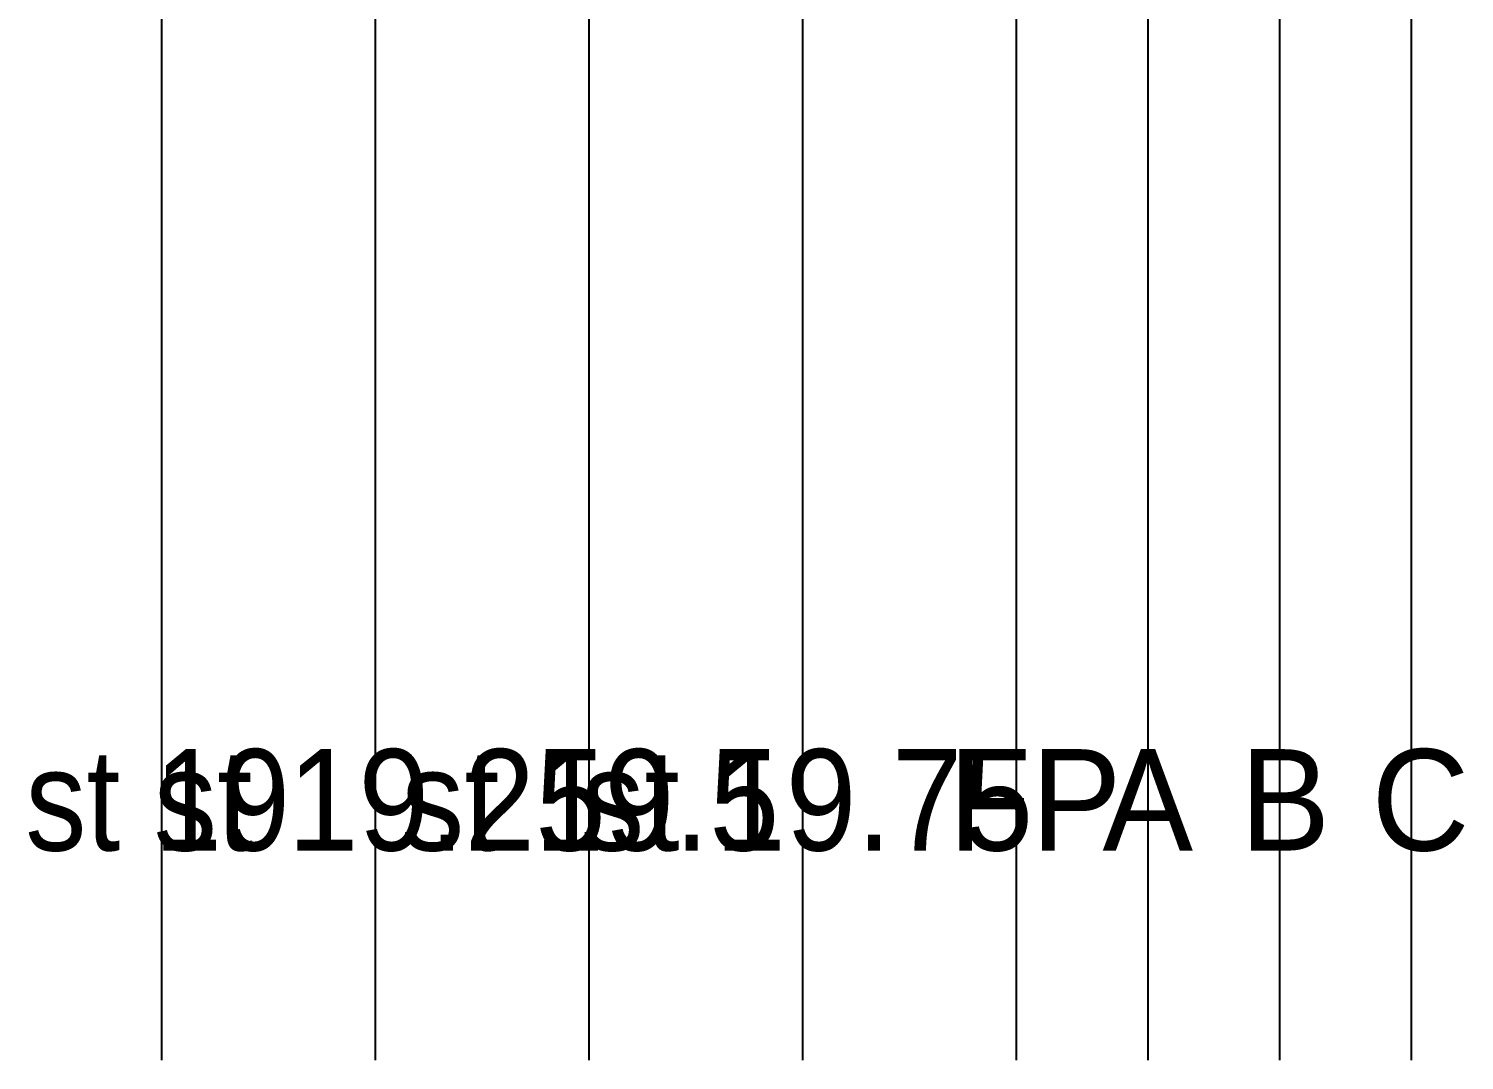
# Model space of a CAD drawing. Header units: millimetres. Extents: x -190954 to 154095, y 101 to 64253.
# Drawn here: x 215.92 to 232.89, y 111.81 to 124.01 of the extents above; entities that cross this region are included whole.
import ezdxf

# ---------------------------------------------------------------- set-up
doc = ezdxf.new("R2010")
doc.units = ezdxf.units.MM
doc.layers.add('GRID', color=179, linetype='Continuous')
doc.styles.add('SLDTEXTSTYLE3', font='TXT', dxfattribs={"width": 0.928571})
doc.styles.add('SLDTEXTSTYLE5', font='TXT', dxfattribs={"width": 0.9})
doc.styles.add('SLDTEXTSTYLE6', font='TXT')
doc.styles.add('SLDTEXTSTYLE8', font='TXT', dxfattribs={"width": 0.9375})

msp = doc.modelspace()

# ---------------------------------------------------------------- linework, layer by layer
at = {"layer": 'GRID', "color": 135}
for p, q in [((217.4972727, 111.8133333), (217.4972727, 138.48)), ((220.0219313, 111.8133333), (220.0219313, 138.48)), ((222.5465993, 111.8133333), (222.5465993, 138.48)), ((225.071268, 111.8133333), (225.071268, 138.48)), ((227.595936, 111.8133333), (227.595936, 138.48)), ((229.151936, 111.8133333), (229.151936, 138.48)), ((230.707936, 111.8133333), (230.707936, 138.48)), ((232.2639353, 111.8133333), (232.2639353, 138.48))]:
    msp.add_line(p, q, dxfattribs=at)
at = {"layer": 'GRID', "color": 255}
for p, q in [((227.5972687, 111.8133333), (227.5972687, 138.48)), ((217.4972727, 111.8133333), (217.4972727, 112.669464)), ((220.0219313, 111.8133333), (220.0219313, 112.669464)), ((222.5465993, 111.8133333), (222.5465993, 112.669464)), ((225.071268, 111.8133333), (225.071268, 112.669464)), ((227.595936, 111.8133333), (227.595936, 112.669464)), ((227.5972687, 111.8133333), (227.5972687, 112.669464)), ((229.151936, 111.8133333), (229.151936, 112.669464)), ((230.707936, 111.8133333), (230.707936, 112.669464)), ((232.2639353, 111.8133333), (232.2639353, 112.669464))]:
    msp.add_line(p, q, dxfattribs=at)

# ---------------------------------------------------------------- texts
at = {"layer": 'GRID', "color": 255, "char_height": 1.198504, "attachment_point": 1}
for s, insert, style in [('st 19', (215.8828547, 115.4905565), 'SLDTEXTSTYLE5'), ('st 19.25', (217.3985013, 115.4905565), 'SLDTEXTSTYLE8'), ('st 19.5', (220.3267747, 115.4905565), 'SLDTEXTSTYLE3'), ('st 19.75', (222.447838, 115.4905565), 'SLDTEXTSTYLE8'), ('FP', (226.7887273, 115.4905565), 'SLDTEXTSTYLE6'), ('FP', (226.79006, 115.4905565), 'SLDTEXTSTYLE6'), ('A', (228.6137967, 115.4905565), 'SLDTEXTSTYLE6'), ('B', (230.237064, 115.4905565), 'SLDTEXTSTYLE6'), ('C', (231.7930633, 115.4905565), 'SLDTEXTSTYLE6')]:
    msp.add_mtext(s, dxfattribs=dict(at, insert=insert, style=style))

doc.saveas('drawing.dxf')
